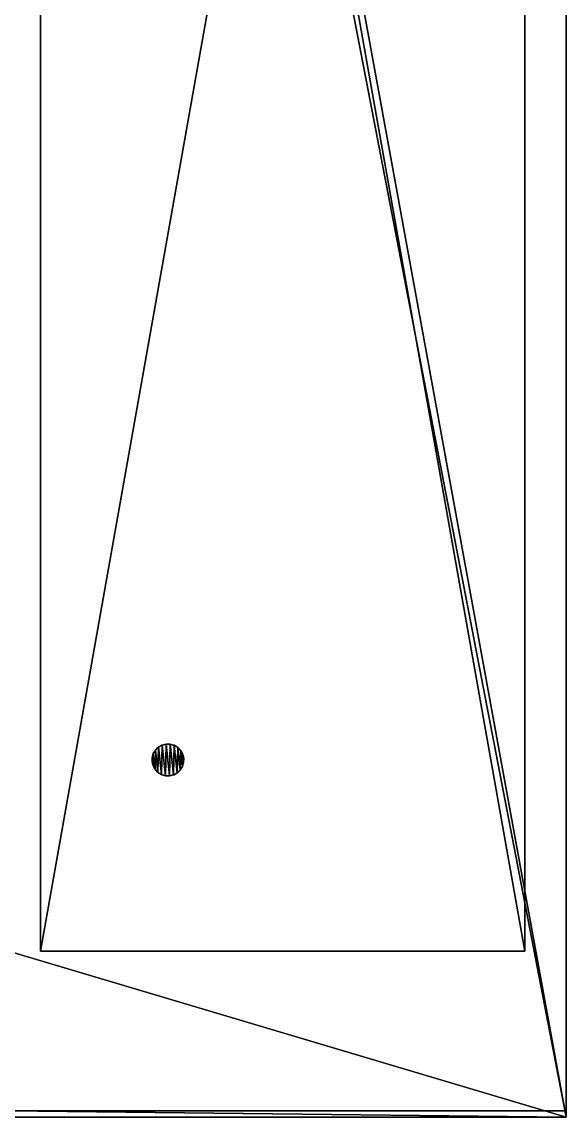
# Model space of a CAD drawing. Header units: millimetres. Extents: x -2 to 845, y -2 to 957.
# Drawn here: x 674.2 to 845, y -2 to 341.5 of the extents above; entities that cross this region are included whole.
import ezdxf

# ---------------------------------------------------------------- set-up
doc = ezdxf.new("R2010")
doc.units = ezdxf.units.MM
doc.header["$LTSCALE"] = 25.4

msp = doc.modelspace()

# ---------------------------------------------------------------- linework, layer by layer
for p, q in [((845, 0), (845, 955)), ((845, 955, -2), (845, 0, -2)), ((845, 955, -2), (845, 0, -2)), ((680, 905, 65), (680, 50, 65)), ((680, 50), (680, 905)), ((680, 905, 65), (680, 50, 65)), ((680, 50), (680, 905)), ((832, 905, 65), (832, 50, 65)), ((832, 905, -2), (832, 50, -2)), ((832, 905, 65), (832, 50, 65)), ((832, 905), (832, 50)), ((717.04, 114.03, 65), (717.04, 114.03, 75)), ((717.04, 114.03, 65), (717.04, 114.03, 75)), ((718.18, 114.66, 65), (718.18, 114.66, 75)), ((718.18, 114.66, 65), (718.18, 114.66, 75)), ((719.45, 114.97, 65), (719.45, 114.97, 75)), ((719.45, 114.97, 65), (719.45, 114.97, 75)), ((720.76, 114.94, 65), (720.76, 114.94, 75)), ((720.76, 114.94, 65), (720.76, 114.94, 75)), ((722.01, 114.58, 65), (722.01, 114.58, 75)), ((722.01, 114.58, 65), (722.01, 114.58, 75)), ((723.13, 113.9, 65), (723.13, 113.9, 75)), ((723.13, 113.9, 65), (723.13, 113.9, 75)), ((715.06, 110.76, 65), (715.06, 110.76, 75)), ((715.06, 110.76, 65), (715.06, 110.76, 75)), ((715.42, 112.01, 65), (715.42, 112.01, 75)), ((715.42, 112.01, 65), (715.42, 112.01, 75)), ((716.1, 113.13, 65), (716.1, 113.13, 75)), ((716.1, 113.13, 65), (716.1, 113.13, 75)), ((724.03, 112.96, 65), (724.03, 112.96, 75)), ((724.03, 112.96, 65), (724.03, 112.96, 75)), ((724.66, 111.82, 65), (724.66, 111.82, 75)), ((724.66, 111.82, 65), (724.66, 111.82, 75)), ((724.97, 110.55, 65), (724.97, 110.55, 75)), ((724.97, 110.55, 65), (724.97, 110.55, 75)), ((715.03, 109.45, 65), (715.03, 109.45, 75)), ((715.03, 109.45, 65), (715.03, 109.45, 75)), ((715.34, 108.18, 65), (715.34, 108.18, 75)), ((715.34, 108.18, 65), (715.34, 108.18, 75)), ((715.97, 107.04, 65), (715.97, 107.04, 75)), ((715.97, 107.04, 65), (715.97, 107.04, 75)), ((723.9, 106.87, 65), (723.9, 106.87, 75)), ((723.9, 106.87, 65), (723.9, 106.87, 75)), ((724.58, 107.99, 65), (724.58, 107.99, 75)), ((724.58, 107.99, 65), (724.58, 107.99, 75)), ((724.94, 109.24, 65), (724.94, 109.24, 75)), ((724.94, 109.24, 65), (724.94, 109.24, 75)), ((716.87, 106.1, 65), (716.87, 106.1, 75)), ((716.87, 106.1, 65), (716.87, 106.1, 75)), ((717.99, 105.42, 65), (717.99, 105.42, 75)), ((717.99, 105.42, 65), (717.99, 105.42, 75)), ((719.24, 105.06, 65), (719.24, 105.06, 75)), ((719.24, 105.06, 65), (719.24, 105.06, 75)), ((720.55, 105.03, 65), (720.55, 105.03, 75)), ((720.55, 105.03, 65), (720.55, 105.03, 75)), ((721.82, 105.34, 65), (721.82, 105.34, 75)), ((721.82, 105.34, 65), (721.82, 105.34, 75)), ((722.96, 105.97, 65), (722.96, 105.97, 75)), ((722.96, 105.97, 65), (722.96, 105.97, 75)), ((832, 50), (680, 50)), ((680, 50, 65), (680, 50)), ((832, 50, 65), (680, 50, 65)), ((680, 50, 65), (680, 50)), ((832, 50, 65), (680, 50, 65)), ((680, 50), (680, 50, -2)), ((832, 50), (680, 50)), ((832, 50, -2), (680, 50, -2)), ((832, 50), (680, 50)), ((832, 50), (832, 50, 65)), ((832, 50), (832, 50, 65)), ((832, 50), (832, 50, -2)), ((832, 50), (832, 50, -2)), ((845, 0, 350), (670, 0, 350)), ((670, 0), (845, 0)), ((845, 0, 350), (670, 0, 350)), ((845, 0), (845, 0, 350)), ((845, 0, 350), (845, -2, 350)), ((845, 0), (845, 0, -2)), ((845, 0), (845, 0, 350)), ((845, 0), (845, -2)), ((845, 0, 350), (845, -2, 350)), ((845, 0, -2), (845, -2, -2)), ((845, 0), (845, -2)), ((845, 0), (845, 0, -2)), ((845, 0, -2), (845, -2, -2)), ((670, -2), (845, -2)), ((845, -2, -2), (670, -2, -2)), ((845, -2, 350), (670, -2, 350)), ((845, -2, -2), (670, -2, -2)), ((670, -2), (845, -2)), ((845, -2, 350), (670, -2, 350)), ((845, -2), (845, -2, -2)), ((845, -2), (845, -2, 350)), ((845, -2), (845, -2, 350)), ((845, -2), (845, -2, -2))]:
    msp.add_line(p, q)
at = {"extrusion": (-2.07615e-19, 5.32445e-19, -1)}
for centre in [(-720, 110, -75), (-720, 110, -65), (-720, 110, -75), (-720, 110, -65), (-720, 110, -75), (-720, 110, -65), (-720, 110, -75), (-720, 110, -65), (-720, 110, -75), (-720, 110, -65), (-720, 110, -75), (-720, 110, -65), (-720, 110, -75), (-720, 110, -65), (-720, 110, -75), (-720, 110, -65), (-720, 110, -75), (-720, 110, -65), (-720, 110, -75), (-720, 110, -65), (-720, 110, -75), (-720, 110, -65), (-720, 110, -75), (-720, 110, -65), (-720, 110, -75), (-720, 110, -65), (-720, 110, -75), (-720, 110, -65), (-720, 110, -75), (-720, 110, -65), (-720, 110, -75), (-720, 110, -65), (-720, 110, -75), (-720, 110, -65), (-720, 110, -75), (-720, 110, -65), (-720, 110, -75), (-720, 110, -65), (-720, 110, -75), (-720, 110, -65), (-720, 110, -75), (-720, 110, -65), (-720, 110, -75), (-720, 110, -65), (-720, 110, -75), (-720, 110, -65), (-720, 110, -75), (-720, 110, -65), (-720, 110, -75)]:
    msp.add_circle(centre, 5, dxfattribs=at)

# ---------------------------------------------------------------- meshes
mesh = msp.add_polyface()
corners = [(0, -2, -2), (545, 50, -2), (0, 957, -2), (670, -2, -2), (590, 50, -2), (670, 50, -2), (670, 0, -2), (670, 955, -2), (845, 957, -2), (545, 905, -2), (590, 905, -2), (670, 905, -2), (845, 955, -2)]
mesh.append_faces([[corners[k] for k in face] for face in [(5, 3, 6), (7, 10, 11), (8, 7, 12)]], dxfattribs={"vtx0": -1})
mesh.append_faces([[corners[k] for k in face] for face in [(0, 1, 2), (1, 3, 4), (4, 3, 5), (2, 7, 8), (9, 2, 1)]], dxfattribs={"vtx0": -1, "vtx1": -1})
mesh.append_faces([[corners[k] for k in face] for face in [(7, 2, 9)]], dxfattribs={"vtx0": -1, "vtx1": -1, "vtx2": -1})
mesh.append_faces([[corners[k] for k in face] for face in [(1, 0, 3), (7, 9, 10)]], dxfattribs={"vtx0": -1, "vtx2": -1})
mesh = msp.add_polyface()
corners = [(845, -2, -2), (670, 0, -2), (670, -2, -2), (670, 50, -2), (670, 905, -2), (670, 955, -2), (845, 955, -2), (845, 0, -2), (590, 50, -2), (545, 905, -2), (545, 50, -2), (590, 905, -2)]
mesh.append_faces([[corners[k] for k in face] for face in [(0, 1, 2), (6, 0, 7), (8, 9, 10)]], dxfattribs={"vtx0": -1})
mesh.append_faces([[corners[k] for k in face] for face in [(1, 0, 3), (4, 0, 5), (5, 0, 6), (9, 8, 11), (11, 3, 4)]], dxfattribs={"vtx0": -1, "vtx1": -1})
mesh.append_faces([[corners[k] for k in face] for face in [(3, 0, 4)]], dxfattribs={"vtx0": -1, "vtx1": -1, "vtx2": -1})
mesh.append_faces([[corners[k] for k in face] for face in [(11, 8, 3)]], dxfattribs={"vtx0": -1, "vtx2": -1})
mesh = msp.add_polyface()
corners = [(845, 0, -2), (845, 955), (845, 0), (845, 955, -2)]
mesh.append_faces([[corners[k] for k in face] for face in [(0, 1, 2), (1, 0, 3)]], dxfattribs={"vtx0": -1})
mesh = msp.add_polyface()
corners = [(680, 905), (680, 50, 65), (680, 50), (680, 905, 65)]
mesh.append_faces([[corners[k] for k in face] for face in [(0, 1, 2), (1, 0, 3)]], dxfattribs={"vtx0": -1})
mesh = msp.add_polyface()
corners = [(832, 905, 65), (680, 50, 65), (680, 905, 65), (832, 50, 65)]
mesh.append_faces([[corners[k] for k in face] for face in [(0, 1, 2), (1, 0, 3)]], dxfattribs={"vtx0": -1})
mesh = msp.add_polyface()
corners = [(832, 50), (680, 905), (680, 50), (832, 905)]
mesh.append_faces([[corners[k] for k in face] for face in [(0, 1, 2), (1, 0, 3)]], dxfattribs={"vtx0": -1})
mesh = msp.add_polyface()
corners = [(832, 905, 65), (832, 50), (832, 50, 65), (832, 50, -2), (832, 905, -2), (832, 905)]
mesh.append_faces([[corners[k] for k in face] for face in [(0, 1, 2), (4, 0, 5)]], dxfattribs={"vtx0": -1})
mesh.append_faces([[corners[k] for k in face] for face in [(1, 0, 3), (3, 0, 4)]], dxfattribs={"vtx0": -1, "vtx1": -1})
mesh = msp.add_polyface()
corners = [(715.34, 108.18, 75), (715.06, 110.76, 75), (715.03, 109.45, 75), (715.42, 112.01, 75), (715.97, 107.04, 75), (716.1, 113.13, 75), (716.87, 106.1, 75), (717.04, 114.03, 75), (717.99, 105.42, 75), (718.18, 114.66, 75), (719.24, 105.06, 75), (719.45, 114.97, 75), (720.55, 105.03, 75), (720.76, 114.94, 75), (721.82, 105.34, 75), (722.01, 114.58, 75), (722.96, 105.97, 75), (723.13, 113.9, 75), (723.9, 106.87, 75), (724.03, 112.96, 75), (724.58, 107.99, 75), (724.66, 111.82, 75), (724.94, 109.24, 75), (724.97, 110.55, 75)]
mesh.append_faces([[corners[k] for k in face] for face in [(0, 1, 2), (21, 22, 23)]], dxfattribs={"vtx0": -1})
mesh.append_faces([[corners[k] for k in face] for face in [(1, 0, 3), (3, 4, 5), (5, 6, 7), (7, 8, 9), (9, 10, 11), (11, 12, 13), (13, 14, 15), (15, 16, 17), (17, 18, 19), (19, 20, 21)]], dxfattribs={"vtx0": -1, "vtx1": -1})
mesh.append_faces([[corners[k] for k in face] for face in [(3, 0, 4), (5, 4, 6), (7, 6, 8), (9, 8, 10), (11, 10, 12), (13, 12, 14), (15, 14, 16), (17, 16, 18), (19, 18, 20), (21, 20, 22)]], dxfattribs={"vtx0": -1, "vtx2": -1})
mesh = msp.add_polyface()
corners = [(716.1, 113.13, 75), (717.04, 114.03, 65), (716.1, 113.13, 65), (717.04, 114.03, 75)]
mesh.append_faces([[corners[k] for k in face] for face in [(0, 1, 2), (1, 0, 3)]], dxfattribs={"vtx0": -1})
mesh = msp.add_polyface()
corners = [(717.04, 114.03, 75), (718.18, 114.66, 65), (717.04, 114.03, 65), (718.18, 114.66, 75)]
mesh.append_faces([[corners[k] for k in face] for face in [(0, 1, 2), (1, 0, 3)]], dxfattribs={"vtx0": -1})
mesh = msp.add_polyface()
corners = [(718.18, 114.66, 75), (719.45, 114.97, 65), (718.18, 114.66, 65), (719.45, 114.97, 75)]
mesh.append_faces([[corners[k] for k in face] for face in [(0, 1, 2), (1, 0, 3)]], dxfattribs={"vtx0": -1})
mesh = msp.add_polyface()
corners = [(719.45, 114.97, 75), (720.76, 114.94, 65), (719.45, 114.97, 65), (720.76, 114.94, 75)]
mesh.append_faces([[corners[k] for k in face] for face in [(0, 1, 2), (1, 0, 3)]], dxfattribs={"vtx0": -1})
mesh = msp.add_polyface()
corners = [(720.76, 114.94, 75), (722.01, 114.58, 65), (720.76, 114.94, 65), (722.01, 114.58, 75)]
mesh.append_faces([[corners[k] for k in face] for face in [(0, 1, 2), (1, 0, 3)]], dxfattribs={"vtx0": -1})
mesh = msp.add_polyface()
corners = [(722.01, 114.58, 75), (723.13, 113.9, 65), (722.01, 114.58, 65), (723.13, 113.9, 75)]
mesh.append_faces([[corners[k] for k in face] for face in [(0, 1, 2), (1, 0, 3)]], dxfattribs={"vtx0": -1})
mesh = msp.add_polyface()
corners = [(723.13, 113.9, 65), (724.03, 112.96, 75), (724.03, 112.96, 65), (723.13, 113.9, 75)]
mesh.append_faces([[corners[k] for k in face] for face in [(0, 1, 2), (1, 0, 3)]], dxfattribs={"vtx0": -1})
mesh = msp.add_polyface()
corners = [(715.06, 110.76, 75), (715.03, 109.45, 65), (715.03, 109.45, 75), (715.06, 110.76, 65)]
mesh.append_faces([[corners[k] for k in face] for face in [(0, 1, 2), (1, 0, 3)]], dxfattribs={"vtx0": -1})
mesh = msp.add_polyface()
corners = [(715.42, 112.01, 75), (715.06, 110.76, 65), (715.06, 110.76, 75), (715.42, 112.01, 65)]
mesh.append_faces([[corners[k] for k in face] for face in [(0, 1, 2), (1, 0, 3)]], dxfattribs={"vtx0": -1})
mesh = msp.add_polyface()
corners = [(716.1, 113.13, 75), (715.42, 112.01, 65), (715.42, 112.01, 75), (716.1, 113.13, 65)]
mesh.append_faces([[corners[k] for k in face] for face in [(0, 1, 2), (1, 0, 3)]], dxfattribs={"vtx0": -1})
mesh = msp.add_polyface()
corners = [(724.03, 112.96, 65), (724.66, 111.82, 75), (724.66, 111.82, 65), (724.03, 112.96, 75)]
mesh.append_faces([[corners[k] for k in face] for face in [(0, 1, 2), (1, 0, 3)]], dxfattribs={"vtx0": -1})
mesh = msp.add_polyface()
corners = [(724.66, 111.82, 65), (724.97, 110.55, 75), (724.97, 110.55, 65), (724.66, 111.82, 75)]
mesh.append_faces([[corners[k] for k in face] for face in [(0, 1, 2), (1, 0, 3)]], dxfattribs={"vtx0": -1})
mesh = msp.add_polyface()
corners = [(724.97, 110.55, 65), (724.94, 109.24, 75), (724.94, 109.24, 65), (724.97, 110.55, 75)]
mesh.append_faces([[corners[k] for k in face] for face in [(0, 1, 2), (1, 0, 3)]], dxfattribs={"vtx0": -1})
mesh = msp.add_polyface()
corners = [(715.03, 109.45, 75), (715.34, 108.18, 65), (715.34, 108.18, 75), (715.03, 109.45, 65)]
mesh.append_faces([[corners[k] for k in face] for face in [(0, 1, 2), (1, 0, 3)]], dxfattribs={"vtx0": -1})
mesh = msp.add_polyface()
corners = [(715.34, 108.18, 75), (715.97, 107.04, 65), (715.97, 107.04, 75), (715.34, 108.18, 65)]
mesh.append_faces([[corners[k] for k in face] for face in [(0, 1, 2), (1, 0, 3)]], dxfattribs={"vtx0": -1})
mesh = msp.add_polyface()
corners = [(715.97, 107.04, 75), (716.87, 106.1, 65), (716.87, 106.1, 75), (715.97, 107.04, 65)]
mesh.append_faces([[corners[k] for k in face] for face in [(0, 1, 2), (1, 0, 3)]], dxfattribs={"vtx0": -1})
mesh = msp.add_polyface()
corners = [(723.9, 106.87, 75), (722.96, 105.97, 65), (723.9, 106.87, 65), (722.96, 105.97, 75)]
mesh.append_faces([[corners[k] for k in face] for face in [(0, 1, 2), (1, 0, 3)]], dxfattribs={"vtx0": -1})
mesh = msp.add_polyface()
corners = [(724.58, 107.99, 65), (723.9, 106.87, 75), (723.9, 106.87, 65), (724.58, 107.99, 75)]
mesh.append_faces([[corners[k] for k in face] for face in [(0, 1, 2), (1, 0, 3)]], dxfattribs={"vtx0": -1})
mesh = msp.add_polyface()
corners = [(724.94, 109.24, 65), (724.58, 107.99, 75), (724.58, 107.99, 65), (724.94, 109.24, 75)]
mesh.append_faces([[corners[k] for k in face] for face in [(0, 1, 2), (1, 0, 3)]], dxfattribs={"vtx0": -1})
mesh = msp.add_polyface()
corners = [(717.99, 105.42, 75), (716.87, 106.1, 65), (717.99, 105.42, 65), (716.87, 106.1, 75)]
mesh.append_faces([[corners[k] for k in face] for face in [(0, 1, 2), (1, 0, 3)]], dxfattribs={"vtx0": -1})
mesh = msp.add_polyface()
corners = [(719.24, 105.06, 75), (717.99, 105.42, 65), (719.24, 105.06, 65), (717.99, 105.42, 75)]
mesh.append_faces([[corners[k] for k in face] for face in [(0, 1, 2), (1, 0, 3)]], dxfattribs={"vtx0": -1})
mesh = msp.add_polyface()
corners = [(720.55, 105.03, 75), (719.24, 105.06, 65), (720.55, 105.03, 65), (719.24, 105.06, 75)]
mesh.append_faces([[corners[k] for k in face] for face in [(0, 1, 2), (1, 0, 3)]], dxfattribs={"vtx0": -1})
mesh = msp.add_polyface()
corners = [(721.82, 105.34, 75), (720.55, 105.03, 65), (721.82, 105.34, 65), (720.55, 105.03, 75)]
mesh.append_faces([[corners[k] for k in face] for face in [(0, 1, 2), (1, 0, 3)]], dxfattribs={"vtx0": -1})
mesh = msp.add_polyface()
corners = [(722.96, 105.97, 75), (721.82, 105.34, 65), (722.96, 105.97, 65), (721.82, 105.34, 75)]
mesh.append_faces([[corners[k] for k in face] for face in [(0, 1, 2), (1, 0, 3)]], dxfattribs={"vtx0": -1})
mesh = msp.add_polyface()
corners = [(680, 50), (832, 50, 65), (832, 50), (680, 50, 65)]
mesh.append_faces([[corners[k] for k in face] for face in [(0, 1, 2), (1, 0, 3)]], dxfattribs={"vtx0": -1})
mesh = msp.add_polyface()
corners = [(680, 50, -2), (832, 50), (832, 50, -2), (680, 50)]
mesh.append_faces([[corners[k] for k in face] for face in [(0, 1, 2), (1, 0, 3)]], dxfattribs={"vtx0": -1})
mesh = msp.add_polyface()
corners = [(670, 0, 350), (845, 0), (670, 0), (845, 0, 350)]
mesh.append_faces([[corners[k] for k in face] for face in [(0, 1, 2), (1, 0, 3)]], dxfattribs={"vtx0": -1})
mesh = msp.add_polyface()
corners = [(845, -2, 350), (670, 0, 350), (670, -2, 350), (845, 0, 350)]
mesh.append_faces([[corners[k] for k in face] for face in [(0, 1, 2), (1, 0, 3)]], dxfattribs={"vtx0": -1})
mesh = msp.add_polyface()
corners = [(845, 0, 350), (845, -2), (845, -2, 350), (845, 0)]
mesh.append_faces([[corners[k] for k in face] for face in [(0, 1, 2), (1, 0, 3)]], dxfattribs={"vtx0": -1})
mesh = msp.add_polyface()
corners = [(845, 0), (845, -2, -2), (845, -2), (845, 0, -2)]
mesh.append_faces([[corners[k] for k in face] for face in [(0, 1, 2), (1, 0, 3)]], dxfattribs={"vtx0": -1})
mesh = msp.add_polyface()
corners = [(670, -2), (845, -2, -2), (670, -2, -2), (845, -2)]
mesh.append_faces([[corners[k] for k in face] for face in [(0, 1, 2), (1, 0, 3)]], dxfattribs={"vtx0": -1})
mesh = msp.add_polyface()
corners = [(670, -2, 350), (845, -2), (670, -2), (845, -2, 350)]
mesh.append_faces([[corners[k] for k in face] for face in [(0, 1, 2), (1, 0, 3)]], dxfattribs={"vtx0": -1})

doc.saveas('drawing.dxf')
